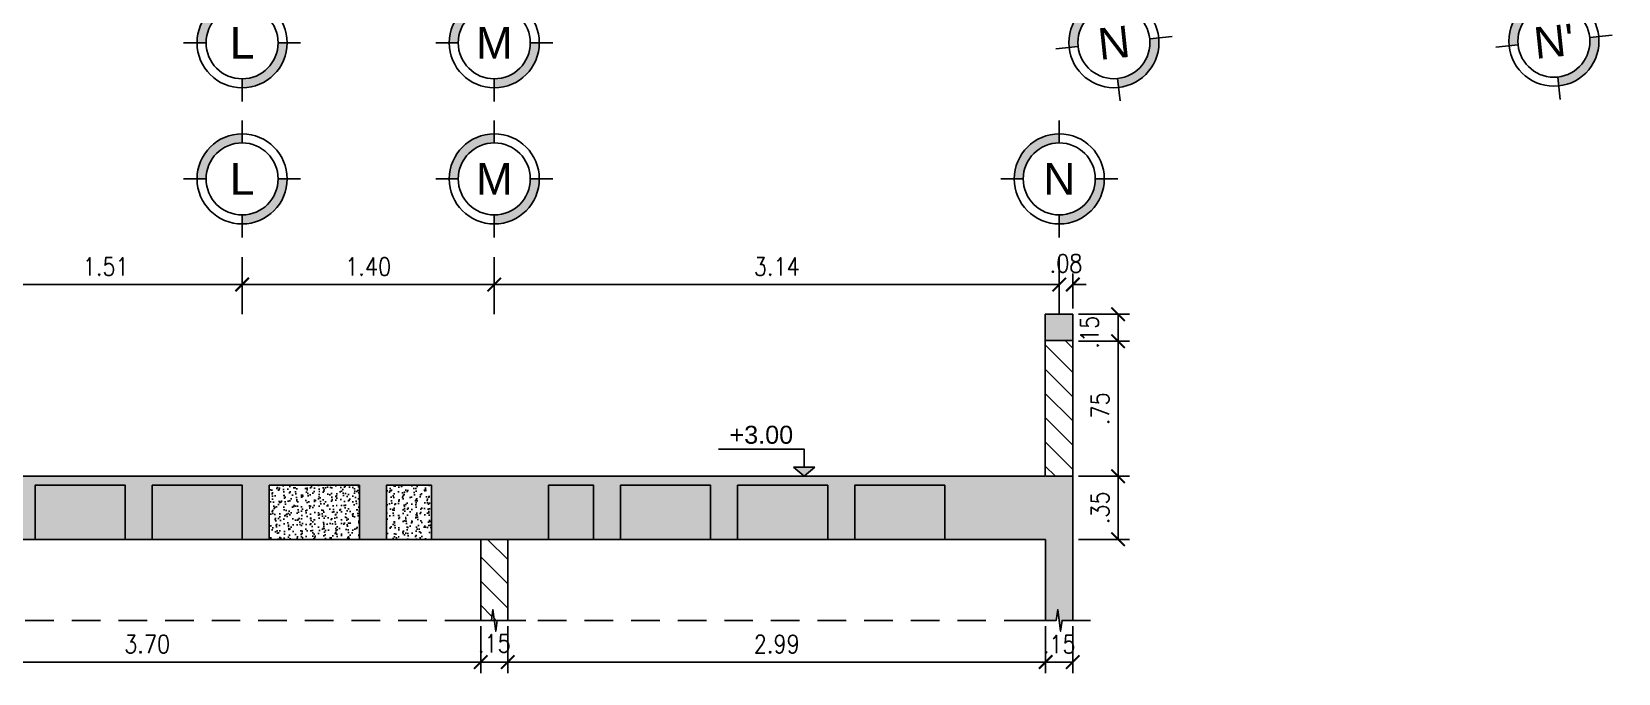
# Model space of a CAD drawing. Header units: millimetres. Extents: x -5.9 to 53.8, y -5.5 to 13.4.
# Drawn here: x 17.41 to 26.22, y -5.1 to -1.54 of the extents above; entities that cross this region are included whole.
import ezdxf
from ezdxf.enums import TextEntityAlignment as Align

# ---------------------------------------------------------------- set-up
doc = ezdxf.new("R2010")
doc.units = ezdxf.units.MM
doc.header["$LTSCALE"] = 0.05
doc.linetypes.add('DASHDOT2', pattern=[12.7, 6.35, -3.175, 0, -3.175])
doc.linetypes.add('HIDDEN2', pattern=[4.7625, 3.175, -1.5875])
for name, color, linetype in [('ACHURADO', 1, 'Continuous'), ('ACOTADO', 2, 'Continuous'), ('CANT_INVIS', 2, 'HIDDEN2'), ('CONT_CORTE', 4, 'Continuous'), ('EJES', 1, 'DASHDOT2'), ('TXT_IND', 2, 'Continuous')]:
    doc.layers.add(name, color=color, linetype=linetype)
doc.styles.add('ACOTAMIENTOS', font='romans.shx', dxfattribs={"width": 0.85})
doc.styles.add('ARIAL', font='arial.ttf')
doc.styles.get("Standard").update_dxf_attribs({"font": 'romans.shx'})
doc.dimstyles.new('ACOTA_50', dxfattribs={"dimscale": 0.05, "dimtxt": 2, "dimasz": 1.5, "dimexe": 1.25, "dimexo": 0.625, "dimgap": 1, "dimtad": 1, "dimzin": 4, "dimdsep": 46, "dimtxsty": 'ACOTAMIENTOS', "dimblk1": 'ARCHTICK', "dimblk2": 'ARCHTICK', "dimsah": 1, "dimcen": 1.5, "dimclrd": 1, "dimclre": 1, "dimclrt": 256, "dimadec": 0, "dimazin": 0, "dimtfac": 1, "dimtofl": 0, "dimtmove": 2, "dimatfit": 3, "dimfxl": 0, "dimtolj": 1, "dimtzin": 0, "dimarcsym": 0})
pattern_1 = [(135, (0, 1.44439), (-0.06735192, -0.06735192), [])]
pattern_2 = [(127.5, (0, 1.444394), (-0.048941324, -0.00160003), [0, -0.038608, 0, -0.04318, 0, -0.041275]), (97.5, (0, 1.444394), (-0.07168251, 0.04495233), [0, -0.020828, 0, -0.034798, 0, -0.013335]), (57.5, (-2e-18, 1.41315), (-0.00014372, 0.07909924), [0, -0.0127, 0, -0.04572, 0, -0.05969]), (47.5, (-2e-18, 1.41315), (-0.02229293, 0.07635565), [0, -0.00635, 0, -0.029972, 0, -0.03429])]

# ---------------------------------------------------------------- blocks, each defined once
blk = doc.blocks.new('Nivel-elev')
at = {"layer": 'TXT_IND'}
blk.add_hatch(color=1, dxfattribs=at).paths.add_polyline_path([(-0.0585, 0.0506), (0.0585, 0.0506), (0, 0)])
for p, q in [((0, 0), (-0.0585, 0.0506)), ((-0.0585, 0.0506), (0.0585, 0.0506)), ((0.0585, 0.0506), (0, 0))]:
    blk.add_line(p, q, dxfattribs=at)
blk.add_lwpolyline([(-0.4759, 0.1507), (0, 0.1507), (0, 0.0506)], dxfattribs=at)
blk.add_attdef('+2.85', (-0.4759, 0.1706), '', height=0.0975, dxfattribs=at)
blk = doc.blocks.new('EJE')
at = {"layer": 'EJES', "linetype": 'Continuous'}
for points in [[(-0.25, 0), (-0.2, 0, -0.414214), (0, 0.2), (0, 0.25, 0.414214)], [(0.25, 0), (0.2, 0, -0.414214), (0, -0.2), (0, -0.25, 0.414214)]]:
    blk.add_hatch(color=256, dxfattribs=at).paths.add_polyline_path(points)
at = {"layer": 'EJES', "color": 1, "linetype": 'Continuous'}
for p, q in [((0, 0.2), (0, 0.325)), ((-0.2, 0), (-0.325, 0)), ((0.325, 0), (0.2, 0)), ((0, -0.325), (0, -0.2))]:
    blk.add_line(p, q, dxfattribs=at)
at = {"layer": 'EJES', "color": 3, "linetype": 'Continuous'}
for radius in [0.25, 0.2]:
    blk.add_circle((0, 0), radius, dxfattribs=at)
at = {"layer": 'EJES', "color": 4, "linetype": 'Continuous', "style": 'ARIAL'}
blk.add_attdef('EJE', text='', height=0.175, dxfattribs=at).set_placement((0, 0), align=Align.MIDDLE_CENTER)
blk = doc.blocks.new('_ARCHTICK')
at = {"color": 0, "linetype": 'ByBlock', "const_width": 0.15}
blk.add_lwpolyline([(-0.5, -0.5), (0.5, 0.5)], dxfattribs=at)
blk = doc.blocks.new('*D210')
at = {"layer": 'ACOTADO', "color": 1, "lineweight": -2}
for p, q in [((16.2038, -4.8382), (16.2038, -5.1007)), ((19.9077, -4.8382), (19.9077, -5.1007)), ((16.2038, -5.0382), (19.9077, -5.0382))]:
    blk.add_line(p, q, dxfattribs=at)
at = {"layer": 'DEFPOINTS', "color": 0}
for p in [(16.2038, -4.8069), (19.9077, -4.8069), (19.9077, -5.0382)]:
    blk.add_point(p, dxfattribs=at)
at = {"layer": 'ACOTADO', "color": 1, "lineweight": -2, "xscale": 0.07500000000000001, "yscale": 0.07500000000000001, "zscale": 0.07500000000000001, "rotation": 180}
blk.add_blockref('_ARCHTICK', (16.2038, -5.0382), dxfattribs=at)
at = {"layer": 'ACOTADO', "color": 1, "lineweight": -2, "xscale": 0.07500000000000001, "yscale": 0.07500000000000001, "zscale": 0.07500000000000001}
blk.add_blockref('_ARCHTICK', (19.9077, -5.0382), dxfattribs=at)
at = {"layer": 'ACOTADO', "insert": (18.0557, -4.9382), "char_height": 0.1, "attachment_point": 5, "style": 'ACOTAMIENTOS'}
blk.add_mtext('\\A1;3.70', dxfattribs=at)
blk = doc.blocks.new('*D211')
at = {"layer": 'ACOTADO', "color": 1, "lineweight": -2}
for p, q in [((19.9077, -4.8382), (19.9077, -5.1007)), ((20.0577, -4.8382), (20.0577, -5.1007)), ((19.9077, -5.0382), (20.0577, -5.0382))]:
    blk.add_line(p, q, dxfattribs=at)
at = {"layer": 'DEFPOINTS', "color": 0}
for p in [(19.9077, -4.8069), (20.0577, -4.8069), (20.0577, -5.0382)]:
    blk.add_point(p, dxfattribs=at)
at = {"layer": 'ACOTADO', "color": 1, "lineweight": -2, "xscale": 0.07500000000000001, "yscale": 0.07500000000000001, "zscale": 0.07500000000000001, "rotation": 180}
blk.add_blockref('_ARCHTICK', (19.9077, -5.0382), dxfattribs=at)
at = {"layer": 'ACOTADO', "color": 1, "lineweight": -2, "xscale": 0.07500000000000001, "yscale": 0.07500000000000001, "zscale": 0.07500000000000001}
blk.add_blockref('_ARCHTICK', (20.0577, -5.0382), dxfattribs=at)
at = {"layer": 'ACOTADO', "insert": (19.9827, -4.935), "char_height": 0.1, "attachment_point": 5, "style": 'ACOTAMIENTOS'}
blk.add_mtext('\\A1;.15', dxfattribs=at)
blk = doc.blocks.new('*D212')
at = {"layer": 'ACOTADO', "color": 1, "lineweight": -2}
for p, q in [((20.0577, -4.8382), (20.0577, -5.1007)), ((23.0436, -4.8382), (23.0436, -5.1007)), ((20.0577, -5.0382), (23.0436, -5.0382))]:
    blk.add_line(p, q, dxfattribs=at)
at = {"layer": 'DEFPOINTS', "color": 0}
for p in [(20.0577, -4.8069), (23.0436, -4.8069), (23.0436, -5.0382)]:
    blk.add_point(p, dxfattribs=at)
at = {"layer": 'ACOTADO', "color": 1, "lineweight": -2, "xscale": 0.07500000000000001, "yscale": 0.07500000000000001, "zscale": 0.07500000000000001, "rotation": 180}
blk.add_blockref('_ARCHTICK', (20.0577, -5.0382), dxfattribs=at)
at = {"layer": 'ACOTADO', "color": 1, "lineweight": -2, "xscale": 0.07500000000000001, "yscale": 0.07500000000000001, "zscale": 0.07500000000000001}
blk.add_blockref('_ARCHTICK', (23.0436, -5.0382), dxfattribs=at)
at = {"layer": 'ACOTADO', "insert": (21.5506, -4.9382), "char_height": 0.1, "attachment_point": 5, "style": 'ACOTAMIENTOS'}
blk.add_mtext('\\A1;2.99', dxfattribs=at)
blk = doc.blocks.new('*D213')
at = {"layer": 'ACOTADO', "color": 1, "lineweight": -2}
for p, q in [((23.0436, -4.8382), (23.0436, -5.1007)), ((23.1944, -4.8382), (23.1944, -5.1007)), ((23.0436, -5.0382), (23.1944, -5.0382))]:
    blk.add_line(p, q, dxfattribs=at)
at = {"layer": 'DEFPOINTS', "color": 0}
for p in [(23.0436, -4.8069), (23.1944, -4.8069), (23.1944, -5.0382)]:
    blk.add_point(p, dxfattribs=at)
at = {"layer": 'ACOTADO', "color": 1, "lineweight": -2, "xscale": 0.07500000000000001, "yscale": 0.07500000000000001, "zscale": 0.07500000000000001, "rotation": 180}
blk.add_blockref('_ARCHTICK', (23.0436, -5.0382), dxfattribs=at)
at = {"layer": 'ACOTADO', "color": 1, "lineweight": -2, "xscale": 0.07500000000000001, "yscale": 0.07500000000000001, "zscale": 0.07500000000000001}
blk.add_blockref('_ARCHTICK', (23.1944, -5.0382), dxfattribs=at)
at = {"layer": 'ACOTADO', "insert": (23.119, -4.9399), "char_height": 0.1, "attachment_point": 5, "style": 'ACOTAMIENTOS'}
blk.add_mtext('\\A1;.15', dxfattribs=at)
blk = doc.blocks.new('*D226')
at = {"layer": 'ACOTADO', "color": 1, "lineweight": -2}
for p, q in [((17.0684, -3.0758), (17.0684, -2.88)), ((18.5827, -3.0758), (18.5827, -2.88)), ((17.0684, -2.9425), (18.5827, -2.9425))]:
    blk.add_line(p, q, dxfattribs=at)
at = {"layer": 'DEFPOINTS', "color": 0}
for p in [(18.5827, -2.9425), (17.0684, -3.107), (18.5827, -3.107)]:
    blk.add_point(p, dxfattribs=at)
at = {"layer": 'ACOTADO', "color": 1, "lineweight": -2, "xscale": 0.07500000000000001, "yscale": 0.07500000000000001, "zscale": 0.07500000000000001, "rotation": 180}
blk.add_blockref('_ARCHTICK', (17.0684, -2.9425), dxfattribs=at)
at = {"layer": 'ACOTADO', "color": 1, "lineweight": -2, "xscale": 0.07500000000000001, "yscale": 0.07500000000000001, "zscale": 0.07500000000000001}
blk.add_blockref('_ARCHTICK', (18.5827, -2.9425), dxfattribs=at)
at = {"layer": 'ACOTADO', "insert": (17.8256, -2.8425), "char_height": 0.1, "attachment_point": 5, "style": 'ACOTAMIENTOS'}
blk.add_mtext('\\A1;1.51', dxfattribs=at)
blk = doc.blocks.new('*D227')
at = {"layer": 'ACOTADO', "color": 1, "lineweight": -2}
for p, q in [((18.5827, -3.0758), (18.5827, -2.88)), ((19.9827, -3.0758), (19.9827, -2.88)), ((18.5827, -2.9425), (19.9827, -2.9425))]:
    blk.add_line(p, q, dxfattribs=at)
at = {"layer": 'DEFPOINTS', "color": 0}
for p in [(19.9827, -2.9425), (18.5827, -3.107), (19.9827, -3.107)]:
    blk.add_point(p, dxfattribs=at)
at = {"layer": 'ACOTADO', "color": 1, "lineweight": -2, "xscale": 0.07500000000000001, "yscale": 0.07500000000000001, "zscale": 0.07500000000000001, "rotation": 180}
blk.add_blockref('_ARCHTICK', (18.5827, -2.9425), dxfattribs=at)
at = {"layer": 'ACOTADO', "color": 1, "lineweight": -2, "xscale": 0.07500000000000001, "yscale": 0.07500000000000001, "zscale": 0.07500000000000001}
blk.add_blockref('_ARCHTICK', (19.9827, -2.9425), dxfattribs=at)
at = {"layer": 'ACOTADO', "insert": (19.2827, -2.8425), "char_height": 0.1, "attachment_point": 5, "style": 'ACOTAMIENTOS'}
blk.add_mtext('\\A1;1.40', dxfattribs=at)
blk = doc.blocks.new('*D228')
at = {"layer": 'ACOTADO', "color": 1, "lineweight": -2}
for p, q in [((23.1194, -3.0758), (23.1194, -2.88)), ((23.1944, -3.0758), (23.1944, -2.88)), ((23.1194, -2.9425), (23.0444, -2.9425)), ((23.1944, -2.9425), (23.2694, -2.9425))]:
    blk.add_line(p, q, dxfattribs=at)
at = {"layer": 'DEFPOINTS', "color": 0}
for p in [(23.1944, -2.9425), (23.1194, -3.107), (23.1944, -3.107)]:
    blk.add_point(p, dxfattribs=at)
at = {"layer": 'ACOTADO', "color": 1, "lineweight": -2, "xscale": 0.07500000000000001, "yscale": 0.07500000000000001, "zscale": 0.07500000000000001}
blk.add_blockref('_ARCHTICK', (23.1194, -2.9425), dxfattribs=at)
at = {"layer": 'ACOTADO', "color": 1, "lineweight": -2, "xscale": 0.07500000000000001, "yscale": 0.07500000000000001, "zscale": 0.07500000000000001, "rotation": 180}
blk.add_blockref('_ARCHTICK', (23.1944, -2.9425), dxfattribs=at)
at = {"layer": 'ACOTADO', "insert": (23.1569, -2.8248), "char_height": 0.1, "attachment_point": 5, "style": 'ACOTAMIENTOS'}
blk.add_mtext('\\A1;.08', dxfattribs=at)
blk = doc.blocks.new('*D229')
at = {"layer": 'ACOTADO', "color": 1, "lineweight": -2}
for p, q in [((19.9827, -3.0758), (19.9827, -2.88)), ((23.1194, -3.0758), (23.1194, -2.88)), ((19.9827, -2.9425), (23.1194, -2.9425))]:
    blk.add_line(p, q, dxfattribs=at)
at = {"layer": 'DEFPOINTS', "color": 0}
for p in [(23.1194, -2.9425), (19.9827, -3.107), (23.1194, -3.107)]:
    blk.add_point(p, dxfattribs=at)
at = {"layer": 'ACOTADO', "color": 1, "lineweight": -2, "xscale": 0.07500000000000001, "yscale": 0.07500000000000001, "zscale": 0.07500000000000001, "rotation": 180}
blk.add_blockref('_ARCHTICK', (19.9827, -2.9425), dxfattribs=at)
at = {"layer": 'ACOTADO', "color": 1, "lineweight": -2, "xscale": 0.07500000000000001, "yscale": 0.07500000000000001, "zscale": 0.07500000000000001}
blk.add_blockref('_ARCHTICK', (23.1194, -2.9425), dxfattribs=at)
at = {"layer": 'ACOTADO', "insert": (21.5511, -2.8425), "char_height": 0.1, "attachment_point": 5, "style": 'ACOTAMIENTOS'}
blk.add_mtext('\\A1;3.14', dxfattribs=at)
blk = doc.blocks.new('*D254')
at = {"layer": 'ACOTADO', "color": 1, "lineweight": -2}
for p, q in [((23.2257, -4.007), (23.5085, -4.007)), ((23.446, -4.357), (23.446, -4.007)), ((23.2257, -4.357), (23.5085, -4.357))]:
    blk.add_line(p, q, dxfattribs=at)
at = {"layer": 'DEFPOINTS', "color": 0}
for p in [(23.1944, -4.007), (23.446, -4.007), (23.1944, -4.357)]:
    blk.add_point(p, dxfattribs=at)
at = {"layer": 'ACOTADO', "color": 1, "lineweight": -2, "xscale": 0.07500000000000001, "yscale": 0.07500000000000001, "zscale": 0.07500000000000001}
for p, rotation in [((23.446, -4.007), 90), ((23.446, -4.357), 270)]:
    blk.add_blockref('_ARCHTICK', p, dxfattribs=dict(at, rotation=rotation))
at = {"layer": 'ACOTADO', "insert": (23.346, -4.182), "char_height": 0.1, "attachment_point": 5, "rotation": 90, "style": 'ACOTAMIENTOS'}
blk.add_mtext('\\A1;.35', dxfattribs=at)
blk = doc.blocks.new('*D29')
at = {"layer": 'ACOTADO', "color": 1, "lineweight": -2}
for p, q in [((23.2257, -3.107), (23.5085, -3.107)), ((23.446, -3.257), (23.446, -3.107)), ((23.2257, -3.257), (23.5085, -3.257))]:
    blk.add_line(p, q, dxfattribs=at)
at = {"layer": 'DEFPOINTS', "color": 0}
for p in [(23.1944, -3.107), (23.446, -3.107), (23.1944, -3.257)]:
    blk.add_point(p, dxfattribs=at)
at = {"layer": 'ACOTADO', "color": 1, "lineweight": -2, "xscale": 0.07500000000000001, "yscale": 0.07500000000000001, "zscale": 0.07500000000000001}
for p, rotation in [((23.446, -3.107), 90), ((23.446, -3.257), 270)]:
    blk.add_blockref('_ARCHTICK', p, dxfattribs=dict(at, rotation=rotation))
at = {"layer": 'ACOTADO', "insert": (23.288, -3.207), "char_height": 0.1, "attachment_point": 5, "rotation": 90, "style": 'ACOTAMIENTOS'}
blk.add_mtext('\\A1;.15', dxfattribs=at)
blk = doc.blocks.new('*D53')
at = {"layer": 'ACOTADO', "color": 1, "lineweight": -2}
for p, q in [((23.2257, -3.257), (23.5085, -3.257)), ((23.446, -4.007), (23.446, -3.257)), ((23.2257, -4.007), (23.5085, -4.007))]:
    blk.add_line(p, q, dxfattribs=at)
at = {"layer": 'DEFPOINTS', "color": 0}
for p in [(23.1944, -3.257), (23.446, -3.257), (23.1944, -4.007)]:
    blk.add_point(p, dxfattribs=at)
at = {"layer": 'ACOTADO', "color": 1, "lineweight": -2, "xscale": 0.07500000000000001, "yscale": 0.07500000000000001, "zscale": 0.07500000000000001}
for p, rotation in [((23.446, -3.257), 90), ((23.446, -4.007), 270)]:
    blk.add_blockref('_ARCHTICK', p, dxfattribs=dict(at, rotation=rotation))
at = {"layer": 'ACOTADO', "insert": (23.346, -3.632), "char_height": 0.1, "attachment_point": 5, "rotation": 90, "style": 'ACOTAMIENTOS'}
blk.add_mtext('\\A1;.75', dxfattribs=at)

msp = doc.modelspace()

# ---------------------------------------------------------------- hatches: boundary and pattern name
at = {"layer": 'ACHURADO'}
h = msp.add_hatch(color=254, dxfattribs=at)
h.dxf.hatch_style = 1
h.paths.add_polyline_path([(23.1944, -3.107), (23.0411, -3.107), (23.0411, -3.2525), (23.1944, -3.2525)])
h = msp.add_hatch(dxfattribs=at)
h.set_pattern_fill('ANSI31', color=256, scale=0.03, angle=90)
h.set_pattern_definition(pattern_1)
h.paths.add_polyline_path([(23.1944, -4.007), (23.0413, -4.007), (23.0411, -3.2525), (23.1944, -3.2525)])
h = msp.add_hatch(color=254, dxfattribs=at)
h.dxf.hatch_style = 1
edge = h.paths.add_edge_path()
edge.add_line((15.4837, -4.057), (15.9837, -4.057))
edge.add_line((15.9837, -4.057), (15.9837, -4.357))
edge.add_line((15.9837, -4.357), (16.3837, -4.357))
edge.add_line((16.3837, -4.357), (16.3837, -4.057))
edge.add_line((16.3837, -4.057), (16.6337, -4.057))
edge.add_line((16.6337, -4.057), (16.6337, -4.357))
edge.add_line((16.6337, -4.357), (16.7837, -4.357))
edge.add_line((16.7837, -4.357), (16.7837, -4.057))
edge.add_line((16.7837, -4.057), (17.2837, -4.057))
edge.add_line((17.2837, -4.057), (17.2837, -4.357))
edge.add_line((17.2837, -4.357), (17.4337, -4.357))
edge.add_line((17.4337, -4.357), (17.4337, -4.057))
edge.add_line((17.4337, -4.057), (17.9337, -4.057))
edge.add_line((17.9337, -4.057), (17.9337, -4.357))
edge.add_line((17.9337, -4.357), (18.0837, -4.357))
edge.add_line((18.0837, -4.357), (18.0837, -4.057))
edge.add_line((18.0837, -4.057), (18.5837, -4.057))
edge.add_line((18.5837, -4.057), (18.5837, -4.357))
edge.add_line((18.5837, -4.357), (18.7337, -4.357))
edge.add_line((18.7337, -4.357), (18.7337, -4.057))
edge.add_line((18.7337, -4.057), (19.2337, -4.057))
edge.add_line((19.2337, -4.057), (19.2337, -4.357))
edge.add_line((19.2337, -4.357), (19.3837, -4.357))
edge.add_line((19.3837, -4.357), (19.3837, -4.057))
edge.add_line((19.3837, -4.057), (19.6337, -4.057))
edge.add_line((19.6337, -4.057), (19.6337, -4.357))
edge.add_line((19.6337, -4.357), (20.2837, -4.357))
edge.add_line((20.2837, -4.357), (20.2837, -4.057))
edge.add_line((20.2837, -4.057), (20.5337, -4.057))
edge.add_line((20.5337, -4.057), (20.5337, -4.357))
edge.add_line((20.5337, -4.357), (20.6837, -4.357))
edge.add_line((20.6837, -4.357), (20.6837, -4.057))
edge.add_line((20.6837, -4.057), (21.1837, -4.057))
edge.add_line((21.1837, -4.057), (21.1837, -4.357))
edge.add_line((21.1837, -4.357), (21.3337, -4.357))
edge.add_line((21.3337, -4.357), (21.3337, -4.057))
edge.add_line((21.3337, -4.057), (21.8337, -4.057))
edge.add_line((21.8337, -4.057), (21.8337, -4.357))
edge.add_line((21.8337, -4.357), (21.9837, -4.357))
edge.add_line((21.9837, -4.357), (21.9837, -4.057))
edge.add_line((21.9837, -4.057), (22.4837, -4.057))
edge.add_line((22.4837, -4.057), (22.4837, -4.357))
edge.add_line((22.4837, -4.357), (23.1944, -4.357))
edge.add_line((23.1944, -4.357), (23.1944, -4.007))
edge.add_line((23.1944, -4.007), (23.0413, -4.007))
edge.add_line((23.0413, -4.007), (23.0414, -4.007))
edge.add_line((23.0414, -4.007), (15.2641, -4.007))
edge.add_line((15.2641, -4.007), (15.2641, -3.757))
edge.add_line((15.2641, -3.757), (15.1141, -3.757))
edge.add_line((15.1141, -3.757), (15.1141, -4.007))
edge.add_line((15.1141, -4.007), (-2.3007, -4.007))
edge.add_line((-2.3007, -4.007), (-2.3007, -4.357))
edge.add_line((-2.3007, -4.357), (-1.8904, -4.357))
edge.add_line((-1.8904, -4.357), (-1.8904, -4.057))
edge.add_line((-1.8904, -4.057), (-1.3904, -4.057))
edge.add_line((-1.3904, -4.057), (-1.3904, -4.357))
edge.add_line((-1.3904, -4.357), (-1.2404, -4.357))
edge.add_line((-1.2404, -4.357), (-1.2404, -4.057))
edge.add_line((-1.2404, -4.057), (-0.7404, -4.057))
edge.add_line((-0.7404, -4.057), (-0.7404, -4.357))
edge.add_line((-0.7404, -4.357), (-0.5904, -4.357))
edge.add_line((-0.5904, -4.357), (-0.5904, -4.057))
edge.add_line((-0.5904, -4.057), (-0.3404, -4.057))
edge.add_line((-0.3404, -4.057), (-0.3404, -4.357))
edge.add_line((-0.3404, -4.357), (0.3634, -4.357))
edge.add_line((0.3634, -4.357), (0.3634, -4.057))
edge.add_line((0.3634, -4.057), (0.6134, -4.057))
edge.add_line((0.6134, -4.057), (0.6134, -4.357))
edge.add_line((0.6134, -4.357), (0.9705, -4.357))
edge.add_line((0.9705, -4.357), (0.9705, -4.057))
edge.add_line((0.9705, -4.057), (1.2205, -4.057))
edge.add_line((1.2205, -4.057), (1.2205, -4.357))
edge.add_line((1.2205, -4.357), (1.3705, -4.357))
edge.add_line((1.3705, -4.357), (1.3705, -4.057))
edge.add_line((1.3705, -4.057), (1.8705, -4.057))
edge.add_line((1.8705, -4.057), (1.8705, -4.357))
edge.add_line((1.8705, -4.357), (2.0205, -4.357))
edge.add_line((2.0205, -4.357), (2.0205, -4.057))
edge.add_line((2.0205, -4.057), (2.2705, -4.057))
edge.add_line((2.2705, -4.057), (2.2705, -4.357))
edge.add_line((2.2705, -4.357), (2.6705, -4.357))
edge.add_line((2.6705, -4.357), (2.6705, -4.057))
edge.add_line((2.6705, -4.057), (3.1705, -4.057))
edge.add_line((3.1705, -4.057), (3.1705, -4.357))
edge.add_line((3.1705, -4.357), (3.3205, -4.357))
edge.add_line((3.3205, -4.357), (3.3205, -4.057))
edge.add_line((3.3205, -4.057), (3.8205, -4.057))
edge.add_line((3.8205, -4.057), (3.8205, -4.357))
edge.add_line((3.8205, -4.357), (4.6205, -4.357))
edge.add_line((4.6205, -4.357), (4.6205, -4.057))
edge.add_line((4.6205, -4.057), (5.1205, -4.057))
edge.add_line((5.1205, -4.057), (5.1205, -4.357))
edge.add_line((5.1205, -4.357), (5.2705, -4.357))
edge.add_line((5.2705, -4.357), (5.2705, -4.057))
edge.add_line((5.2705, -4.057), (5.7705, -4.057))
edge.add_line((5.7705, -4.057), (5.7705, -4.357))
edge.add_line((5.7705, -4.357), (5.9205, -4.357))
edge.add_line((5.9205, -4.357), (5.9205, -4.057))
edge.add_line((5.9205, -4.057), (6.4205, -4.057))
edge.add_line((6.4205, -4.057), (6.4205, -4.357))
edge.add_line((6.4205, -4.357), (6.5705, -4.357))
edge.add_line((6.5705, -4.357), (6.5705, -4.057))
edge.add_line((6.5705, -4.057), (7.0705, -4.057))
edge.add_line((7.0705, -4.057), (7.0705, -4.357))
edge.add_line((7.0705, -4.357), (7.2205, -4.357))
edge.add_line((7.2205, -4.357), (7.2205, -4.057))
edge.add_line((7.2205, -4.057), (7.7205, -4.057))
edge.add_line((7.7205, -4.057), (7.7205, -4.357))
edge.add_line((7.7205, -4.357), (7.8705, -4.357))
edge.add_line((7.8705, -4.357), (7.8705, -4.057))
edge.add_line((7.8705, -4.057), (8.3705, -4.057))
edge.add_line((8.3705, -4.057), (8.3705, -4.357))
edge.add_line((8.3705, -4.357), (8.5205, -4.357))
edge.add_line((8.5205, -4.357), (8.5205, -4.057))
edge.add_line((8.5205, -4.057), (9.0205, -4.057))
edge.add_line((9.0205, -4.057), (9.0205, -4.357))
edge.add_line((9.0205, -4.357), (9.1705, -4.357))
edge.add_line((9.1705, -4.357), (9.1705, -4.057))
edge.add_line((9.1705, -4.057), (9.6705, -4.057))
edge.add_line((9.6705, -4.057), (9.6705, -4.357))
edge.add_line((9.6705, -4.357), (9.8205, -4.357))
edge.add_line((9.8205, -4.357), (9.8205, -4.057))
edge.add_line((9.8205, -4.057), (10.3205, -4.057))
edge.add_line((10.3205, -4.057), (10.3205, -4.357))
edge.add_line((10.3205, -4.357), (10.4705, -4.357))
edge.add_line((10.4705, -4.357), (10.4705, -4.057))
edge.add_line((10.4705, -4.057), (10.9705, -4.057))
edge.add_line((10.9705, -4.057), (10.9705, -4.357))
edge.add_line((10.9705, -4.357), (11.1205, -4.357))
edge.add_line((11.1205, -4.357), (11.1205, -4.057))
edge.add_line((11.1205, -4.057), (11.6205, -4.057))
edge.add_line((11.6205, -4.057), (11.6205, -4.357))
edge.add_line((11.6205, -4.357), (11.7705, -4.357))
edge.add_line((11.7705, -4.357), (11.7705, -4.057))
edge.add_line((11.7705, -4.057), (12.2705, -4.057))
edge.add_line((12.2705, -4.057), (12.2705, -4.357))
edge.add_line((12.2705, -4.357), (12.4929, -4.357))
edge.add_line((12.4929, -4.357), (12.6705, -4.357))
edge.add_line((12.6705, -4.357), (12.6705, -4.057))
edge.add_line((12.6705, -4.057), (12.9205, -4.057))
edge.add_line((12.9205, -4.057), (12.9205, -4.357))
edge.add_line((12.9205, -4.357), (13.0705, -4.357))
edge.add_line((13.0705, -4.357), (13.0705, -4.057))
edge.add_line((13.0705, -4.057), (13.5705, -4.057))
edge.add_line((13.5705, -4.057), (13.5705, -4.357))
edge.add_line((13.5705, -4.357), (13.7205, -4.357))
edge.add_line((13.7205, -4.357), (13.7205, -4.057))
edge.add_line((13.7205, -4.057), (14.2205, -4.057))
edge.add_line((14.2205, -4.057), (14.2205, -4.357))
edge.add_line((14.2205, -4.357), (14.3705, -4.357))
edge.add_line((14.3705, -4.357), (14.3705, -4.057))
edge.add_line((14.3705, -4.057), (14.8705, -4.057))
edge.add_line((14.8705, -4.057), (14.8705, -4.357))
edge.add_line((14.8705, -4.357), (15.4837, -4.357))
edge.add_line((15.4837, -4.357), (15.4837, -4.057))
h = msp.add_hatch(dxfattribs=at)
h.set_pattern_fill('AR-SAND', color=256, scale=0.001, angle=90)
h.set_pattern_definition(pattern_2)
h.paths.add_polyline_path([(18.5837, -4.057), (18.0837, -4.057), (18.0837, -4.357), (18.5837, -4.357)])
h.paths.add_polyline_path([(17.9337, -4.057), (17.4337, -4.057), (17.4337, -4.357), (17.9337, -4.357)])
h.paths.add_polyline_path([(17.2837, -4.057), (16.7837, -4.057), (16.7837, -4.357), (17.2837, -4.357)])
h.paths.add_polyline_path([(16.6337, -4.057), (16.3837, -4.057), (16.3837, -4.357), (16.6337, -4.357)])
h.paths.add_polyline_path([(15.9837, -4.057), (15.4837, -4.057), (15.4837, -4.357), (15.9837, -4.357)])
h.paths.add_polyline_path([(14.8705, -4.057), (14.3705, -4.057), (14.3705, -4.357), (14.8705, -4.357)])
h.paths.add_polyline_path([(14.2205, -4.057), (13.7205, -4.057), (13.7205, -4.357), (14.2205, -4.357)])
h.paths.add_polyline_path([(13.5705, -4.057), (13.0705, -4.057), (13.0705, -4.357), (13.5705, -4.357)])
h.paths.add_polyline_path([(12.9205, -4.057), (12.6705, -4.057), (12.6705, -4.357), (12.9205, -4.357)])
h = msp.add_hatch(dxfattribs=at)
h.set_pattern_fill('AR-SAND', color=256, scale=0.001, angle=90)
h.set_pattern_definition(pattern_2)
h.paths.add_polyline_path([(19.6337, -4.057), (19.3837, -4.057), (19.3837, -4.357), (19.6337, -4.357)])
h.paths.add_polyline_path([(19.2337, -4.057), (18.7337, -4.057), (18.7337, -4.357), (19.2337, -4.357)])
h = msp.add_hatch(dxfattribs=at)
h.set_pattern_fill('AR-SAND', color=256, scale=0.001, angle=90)
h.set_pattern_definition(pattern_2)
h.paths.add_polyline_path([(22.4837, -4.057), (21.9837, -4.057), (21.9837, -4.357), (22.4837, -4.357)])
h.paths.add_polyline_path([(21.8337, -4.057), (21.3337, -4.057), (21.3337, -4.357), (21.8337, -4.357)])
h.paths.add_polyline_path([(21.1837, -4.057), (20.6837, -4.057), (20.6837, -4.357), (21.1837, -4.357)])
h.paths.add_polyline_path([(20.5337, -4.057), (20.2837, -4.057), (20.2837, -4.357), (20.5337, -4.357)])
h = msp.add_hatch(dxfattribs=at)
h.set_pattern_fill('ANSI31', color=256, scale=0.03, angle=90)
h.set_pattern_definition(pattern_1)
h.paths.add_polyline_path([(20.0577, -4.357), (19.9077, -4.357), (19.9077, -4.8069), (19.9667, -4.8069), (19.9747, -4.7469), (19.9827, -4.8069), (20.0577, -4.8069)])
h = msp.add_hatch(color=254, dxfattribs=at)
h.dxf.hatch_style = 1
h.paths.add_polyline_path([(23.1944, -4.357), (23.0436, -4.357), (23.0436, -4.8069), (23.1026, -4.8069), (23.1106, -4.7469), (23.1266, -4.8669), (23.1346, -4.8069), (23.1944, -4.8069)])

# ---------------------------------------------------------------- linework, layer by layer
at = {"layer": 'CANT_INVIS', "color": 7}
msp.add_line((0.0425, -4.8069), (23.0436, -4.8069), dxfattribs=at)
at = {"layer": 'CONT_CORTE'}
for p, q in [((23.0411, -3.107), (23.0414, -4.007)), ((23.1944, -3.107), (23.0411, -3.107)), ((23.1944, -4.8069), (23.1944, -3.107)), ((23.1944, -3.2525), (23.0411, -3.2525)), ((15.2641, -4.007), (23.0414, -4.007)), ((19.9077, -4.357), (19.9077, -4.8069)), ((20.0577, -4.8069), (20.0577, -4.357)), ((22.4837, -4.357), (23.0436, -4.357)), ((23.0436, -4.357), (23.0436, -4.8069))]:
    msp.add_line(p, q, dxfattribs=at)
at = {"layer": 'CONT_CORTE', "color": 1}
for p, q in [((17.4337, -4.357), (17.9337, -4.357)), ((18.0837, -4.357), (18.5837, -4.357)), ((18.7337, -4.357), (19.2337, -4.357)), ((19.3837, -4.357), (19.6337, -4.357)), ((20.2837, -4.357), (20.5337, -4.357)), ((20.6837, -4.357), (21.1837, -4.357)), ((21.3337, -4.357), (21.8337, -4.357)), ((21.9837, -4.357), (22.4837, -4.357))]:
    msp.add_line(p, q, dxfattribs=at)
at = {"layer": 'CONT_CORTE'}
for points in [[(23.0444, -4.007), (23.1944, -4.007)], [(17.2837, -4.357), (17.4337, -4.357), (17.4337, -4.057), (17.9337, -4.057), (17.9337, -4.357)], [(17.9337, -4.357), (18.0837, -4.357), (18.0837, -4.057), (18.5837, -4.057), (18.5837, -4.357)], [(18.5837, -4.357), (18.7337, -4.357), (18.7337, -4.057), (19.2337, -4.057), (19.2337, -4.357)], [(19.2337, -4.357), (19.3837, -4.357), (19.3837, -4.057), (19.6337, -4.057), (19.6337, -4.357)], [(19.6337, -4.357), (20.2837, -4.357), (20.2837, -4.057), (20.5337, -4.057), (20.5337, -4.357)], [(20.5337, -4.357), (20.6837, -4.357), (20.6837, -4.057), (21.1837, -4.057), (21.1837, -4.357)], [(21.1837, -4.357), (21.3337, -4.357), (21.3337, -4.057), (21.8337, -4.057), (21.8337, -4.357)], [(21.8337, -4.357), (21.9837, -4.357), (21.9837, -4.057), (22.4837, -4.057), (22.4837, -4.357)]]:
    msp.add_lwpolyline(points, dxfattribs=at)
at = {"layer": 'CONT_CORTE', "color": 1}
for points in [[(20.1577, -4.8069), (19.9987, -4.8069), (19.9907, -4.8669), (19.9747, -4.7469), (19.9667, -4.8069), (19.8177, -4.8069)], [(23.2936, -4.8069), (23.1346, -4.8069), (23.1266, -4.8669), (23.1106, -4.7469), (23.1026, -4.8069), (22.9536, -4.8069)]]:
    msp.add_lwpolyline(points, dxfattribs=at)
at = {"layer": 'EJES'}
for p, q in [((18.5827, -3.107), (18.5827, -2.6806)), ((19.9827, -3.107), (19.9827, -2.6806)), ((23.1194, -3.107), (23.1194, -2.6806))]:
    msp.add_line(p, q, dxfattribs=at)

# ---------------------------------------------------------------- block references
for p, values in [((18.5827, -1.6), {'EJE': 'L'}), ((19.9827, -1.6), {'EJE': 'M'}), ((18.5827, -2.3556), {'EJE': 'L'}), ((19.9827, -2.3556), {'EJE': 'M'}), ((23.1194, -2.3556), {'EJE': 'N'})]:
    msp.add_blockref('EJE', p, dxfattribs=at).add_auto_attribs(values)
for p, rotation, values in [((23.4226, -1.599), 5.999999999999479, {'EJE': 'N'}), ((25.8655, -1.5909), 5.999999999999237, {'EJE': "N'"})]:
    msp.add_blockref('EJE', p, dxfattribs=dict(at, rotation=rotation)).add_auto_attribs(values)
at = {"layer": 'TXT_IND'}
ref = msp.add_blockref('Nivel-elev', (21.7031, -4.007), dxfattribs=at)
ref.add_attrib('+2.85', '+3.00', dxfattribs={"height": 0.1, "style": 'ARIAL'}).set_placement((21.4652, -3.8563), align=Align.BOTTOM_CENTER)

# ---------------------------------------------------------------- dimensions: what is measured, and where the dimension line sits
at = {"layer": 'ACOTADO'}
for base, p1, p2, angle, picture, middle in [((18.5827, -2.9425), (17.0684, -3.107), (18.5827, -3.107), 180, '*D226', (17.8256, -2.8425)), ((19.9827, -2.9425), (18.5827, -3.107), (19.9827, -3.107), 180, '*D227', (19.2827, -2.8425)), ((23.1194, -2.9425), (19.9827, -3.107), (23.1194, -3.107), 180, '*D229', (21.5511, -2.8425)), ((23.446, -3.257), (23.1944, -4.007), (23.1944, -3.257), 270, '*D53', (23.346, -3.632)), ((19.9077, -5.0382), (16.2038, -4.8069), (19.9077, -4.8069), 180, '*D210', (18.0557, -4.9382)), ((23.0436, -5.0382), (20.0577, -4.8069), (23.0436, -4.8069), 180, '*D212', (21.5506, -4.9382))]:
    dim = msp.add_linear_dim(base=base, p1=p1, p2=p2, angle=angle, dimstyle='ACOTA_50', dxfattribs=at)
    dim.commit()
    dim.dimension.update_dxf_attribs({"geometry": picture, "text_midpoint": middle})
for base, p1, p2, angle, picture, middle in [((23.1944321547, -2.9425141746), (23.1194321547, -3.1070258254), (23.1944321547, -3.1070258254), 180, '*D228', (23.1569321547, -2.8247965513)), ((23.446, -3.107), (23.1944, -3.257), (23.1944, -3.107), 270, '*D29', (23.288, -3.207)), ((20.0577, -5.0382), (19.9077, -4.8069), (20.0577, -4.8069), 180, '*D211', (19.9827, -4.935)), ((23.1944, -5.0382), (23.0436, -4.8069), (23.1944, -4.8069), 180, '*D213', (23.119, -4.9399))]:
    dim = msp.add_linear_dim(base=base, p1=p1, p2=p2, angle=angle, dimstyle='ACOTA_50', dxfattribs=at)
    dim.commit()
    dim.dimension.update_dxf_attribs({"geometry": picture, "text_midpoint": middle, "dimtype": 160})
dim = msp.add_aligned_dim(p1=(23.1944, -4.357), p2=(23.1944, -4.007), distance=-0.2516, dimstyle='ACOTA_50', dxfattribs=at)
dim.commit()
dim.dimension.update_dxf_attribs({"geometry": '*D254', "text_midpoint": (23.346, -4.182)})

doc.saveas('drawing.dxf')
